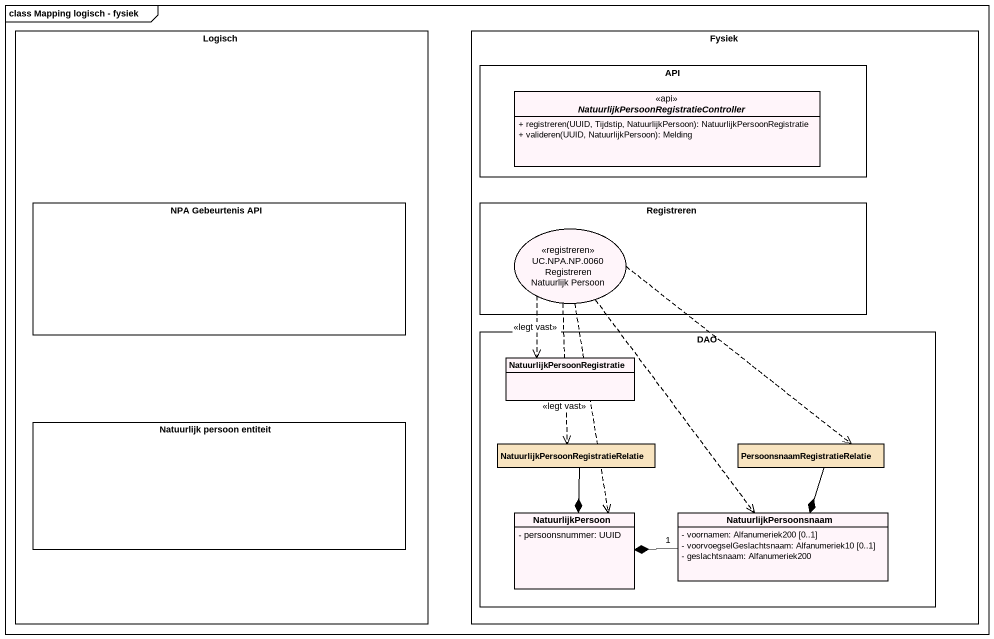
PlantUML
@startuml
mainframe class Mapping logisch - fysiek
allowmixing
hide circle
hide empty members
skinparam classAttributeIconSize 0
rectangle Logisch {
  rectangle "NPA Gebeurtenis API" as NPA_Gebeurtenis_API
  rectangle "Natuurlijk persoon entiteit" as Natuurlijk_persoon_entiteit
}
rectangle Fysiek {
  rectangle API {
    abstract class "NatuurlijkPersoonRegistratieController" as NatuurlijkPersoonRegistratie <<api>> #FFF5FA {
      + registreren(UUID, Tijdstip, NatuurlijkPersoon): NatuurlijkPersoonRegistratie
      + valideren(UUID, NatuurlijkPersoon): Melding
    }
  }
  rectangle Registreren {
    usecase "UC.NPA.NP.0060 Registreren Natuurlijk Persoon" as UC_NPA_NP_0060_Registreren <<registreren>> #FFF5FA
  }
  rectangle DAO {
    class "NatuurlijkPersoonRegistratie" as NatuurlijkPersoonRegistratie_2 #FFF5FA
    class "NatuurlijkPersoonRegistratieRelatie" as NatuurlijkPersoonRegistratie_3 #F8E4C0
    class "PersoonsnaamRegistratieRelatie" as PersoonsnaamRegistratieRelat #F8E4C0
    class NatuurlijkPersoon #FFF5FA {
      - persoonsnummer: UUID
    }
    class NatuurlijkPersoonsnaam #FFF5FA {
      - voornamen: Alfanumeriek200 [0..1]
      - voorvoegselGeslachtsnaam: Alfanumeriek10 [0..1]
      - geslachtsnaam: Alfanumeriek200
    }
  }
}
UC_NPA_NP_0060_Registreren ..> NatuurlijkPersoonRegistratie_2 : <<legt vast>>
UC_NPA_NP_0060_Registreren ..> NatuurlijkPersoonRegistratie_3 : <<legt vast>>
UC_NPA_NP_0060_Registreren ..> PersoonsnaamRegistratieRelat
UC_NPA_NP_0060_Registreren ..> NatuurlijkPersoon
UC_NPA_NP_0060_Registreren ..> NatuurlijkPersoonsnaam
NatuurlijkPersoonRegistratie_3 --* NatuurlijkPersoon
PersoonsnaamRegistratieRelat --* NatuurlijkPersoonsnaam
NatuurlijkPersoonsnaam "1" -left-* NatuurlijkPersoon
@enduml
